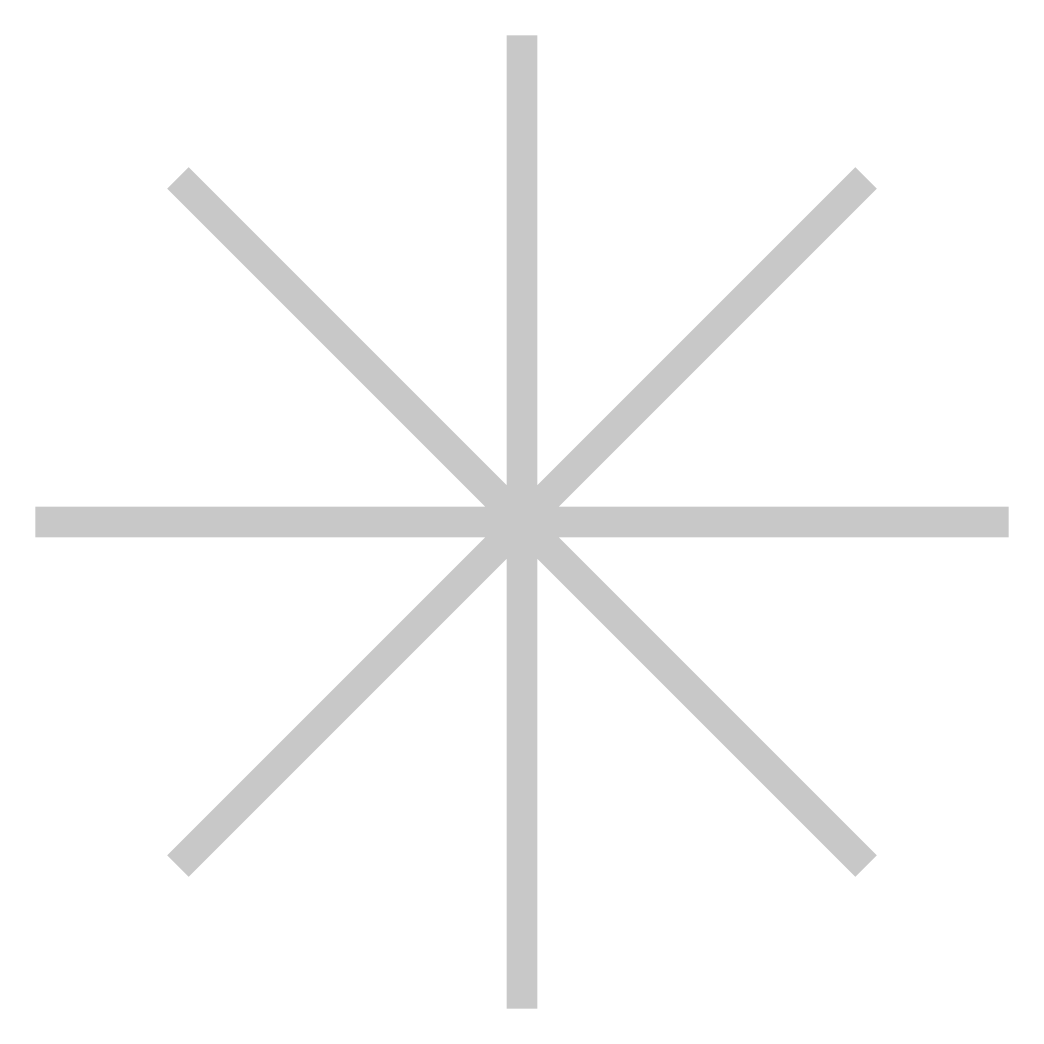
# Model space of a CAD drawing. Header units: inches. Extents: x -10.5 to 10.5, y -10.5 to 10.5.
import ezdxf

# ---------------------------------------------------------------- set-up
doc = ezdxf.new("R2010")
doc.units = ezdxf.units.IN
doc.header["$LTSCALE"] = 48
doc.header["$MEASUREMENT"] = 0

msp = doc.modelspace()

# ---------------------------------------------------------------- wipeouts: each hides what was drawn before it
msp.add_wipeout([(-7.292, 6.843), (-9.995, -0.317), (-6.843, -7.292), (0.317, -9.995), (7.292, -6.843), (9.995, 0.317), (6.843, 7.292), (-0.317, 9.995)])

# ---------------------------------------------------------------- next in the draw order: linework, layer by layer
at = {"linetype": 'Continuous', "const_width": 0.637}
for points in [[(0, -10.2), (0, 10.2)], [(-7.212, -7.212), (7.212, 7.212)], [(7.212, -7.212), (-7.212, 7.212)], [(-10.2, 0), (10.2, 0)]]:
    msp.add_lwpolyline(points, dxfattribs=at)

doc.saveas('drawing.dxf')
